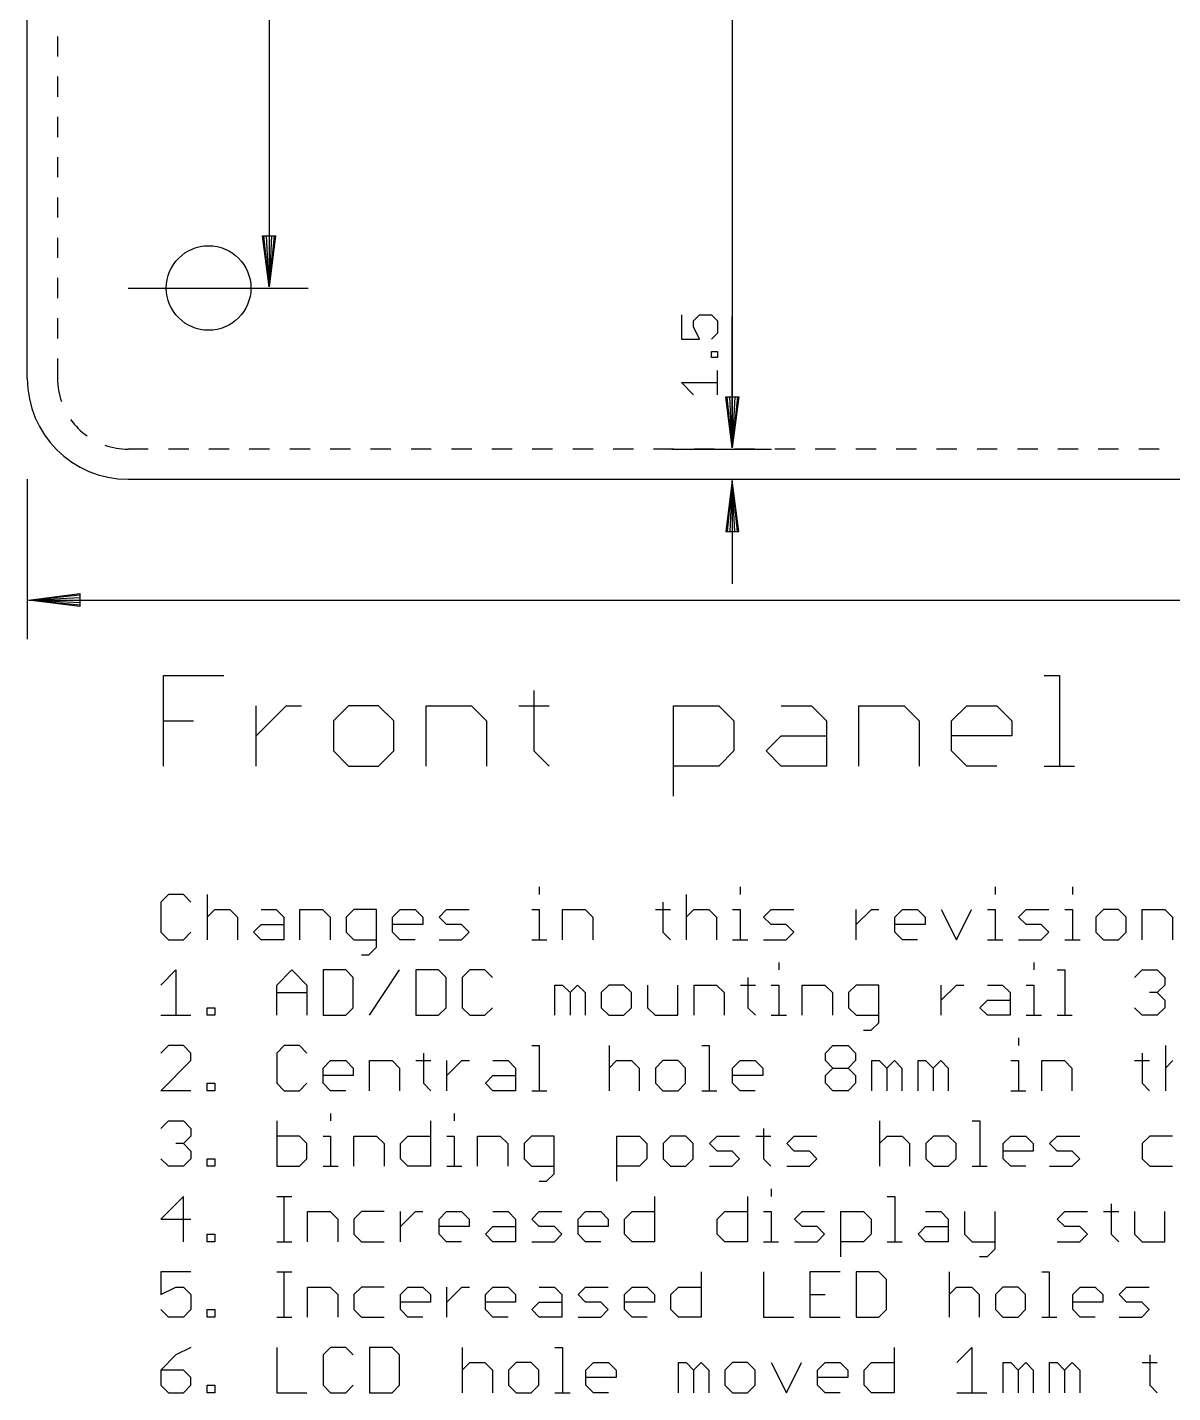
# Model space of a CAD drawing. Extents: x -7 to 590, y -48 to 445.
# Drawn here: x 0 to 56.9, y -46.9 to 20.9 of the extents above; entities that cross this region are included whole.
import ezdxf

# ---------------------------------------------------------------- set-up
doc = ezdxf.new("R2010")
doc.units = 0
doc.layers.add('20', color=7, linetype='CONTINUOUS')
doc.layers.add('47', color=2, linetype='CONTINUOUS')

msp = doc.modelspace()

# ---------------------------------------------------------------- linework, layer by layer
at = {"layer": '20'}
for p, q in [((0, 3.5), (0, 76.5)), ((1.5, 20.5), (1.5, 19.5)), ((1.5, 18.5), (1.5, 17.5)), ((1.5, 16.5), (1.5, 15.5)), ((1.5, 14.5), (1.5, 13.5)), ((1.5, 12.5), (1.5, 11.5)), ((1.5, 10.5), (1.5, 9.5)), ((1.5, 8.5), (1.5, 7.5)), ((1.5, 6.5), (1.5, 5.5)), ((1.5, 4.5), (1.5, 3.5)), ((6.0071, 0), (5, 0)), ((8.0143, 0), (7.0071, 0)), ((10.0214, 0), (9.0143, 0)), ((12.0286, 0), (11.0214, 0)), ((14.0357, 0), (13.0286, 0)), ((16.0429, 0), (15.0357, 0)), ((18.05, 0), (17.0429, 0)), ((20.0571, 0), (19.05, 0)), ((22.0643, 0), (21.0571, 0)), ((24.0714, 0), (23.0643, 0)), ((26.0786, 0), (25.0714, 0)), ((28.0857, 0), (27.0786, 0)), ((30.0929, 0), (29.0857, 0)), ((32.1, 0), (31.0929, 0)), ((34.1071, 0), (33.1, 0)), ((36.1143, 0), (35.1071, 0)), ((38.1214, 0), (37.1143, 0)), ((40.1286, 0), (39.1214, 0)), ((42.1357, 0), (41.1286, 0)), ((44.1429, 0), (43.1357, 0)), ((46.15, 0), (45.1429, 0)), ((48.1571, 0), (47.15, 0)), ((50.1643, 0), (49.1571, 0)), ((52.1714, 0), (51.1643, 0)), ((54.1786, 0), (53.1714, 0)), ((56.1857, 0), (55.1786, 0)), ((5, -1.5), (285, -1.5))]:
    msp.add_line(p, q, dxfattribs=at)
msp.add_circle((9, 8), 2.1, dxfattribs=at)
for radius, start, end in [(5, 180, 270), (3.5, 180, 199.0865), (3.5, 215.4567, 234.5433), (3.5, 250.9135, 270)]:
    msp.add_arc((5, 3.5), radius, start, end, dxfattribs=at)
at = {"layer": '47'}
for p, q in [((35, 79.935), (35, 0.065)), ((12, 71.935), (12, 8.065)), ((12, 8.065), (11.6808, 10.6)), ((11.6808, 10.6), (12.3192, 10.6)), ((12, 8.065), (11.74, 10.6)), ((12, 8.065), (11.87, 10.6)), ((12.3192, 10.6), (12, 8.065)), ((12.13, 10.6), (12, 8.065)), ((12.26, 10.6), (12, 8.065)), ((5, 8), (13.95, 8)), ((32.4701, 6.6628), (32.4701, 5.464)), ((33.0695, 6.3631), (33.3692, 6.6628)), ((33.0695, 6.0634), (33.0695, 6.3631)), ((33.3692, 6.6628), (33.9687, 6.6628)), ((33.9687, 6.6628), (34.2684, 6.3631)), ((34.2684, 6.3631), (34.2684, 5.7637)), ((35, 0.065), (35, 6.5809)), ((32.4701, 5.464), (33.3692, 5.464)), ((33.3692, 5.464), (33.0695, 6.0634)), ((34.2684, 5.7637), (33.9687, 5.464)), ((33.9687, 4.5432), (33.9687, 4.8429)), ((33.9687, 4.8429), (34.2684, 4.8429)), ((34.2684, 4.8429), (34.2684, 4.5432)), ((34.2684, 4.5432), (33.9687, 4.5432)), ((34.2684, 2.7016), (34.2684, 3.9005)), ((33.0695, 2.7016), (32.4701, 3.301)), ((32.4701, 3.301), (34.2684, 3.301)), ((35, 0.065), (34.6808, 2.6)), ((34.6808, 2.6), (35.3192, 2.6)), ((35, 0.065), (34.6808, 2.6)), ((34.6808, 2.6), (35.3192, 2.6)), ((35, 0.065), (34.74, 2.6)), ((35, 0.065), (34.74, 2.6)), ((35, 0.065), (34.87, 2.6)), ((35, 0.065), (34.87, 2.6)), ((35.3192, 2.6), (35, 0.065)), ((35.13, 2.6), (35, 0.065)), ((35.26, 2.6), (35, 0.065)), ((35.3192, 2.6), (35, 0.065)), ((35.13, 2.6), (35, 0.065)), ((35.26, 2.6), (35, 0.065)), ((32, 0), (36.95, 0)), ((35, 0), (35, 0)), ((0, -1.5), (0, -9.45)), ((34.5, -1.5), (36.95, -1.5)), ((35, -1.565), (34.6808, -4.1)), ((35, -1.565), (34.74, -4.1)), ((35, -1.565), (34.87, -4.1)), ((35, -1.565), (35, -6.7)), ((35.3192, -4.1), (35, -1.565)), ((35.13, -4.1), (35, -1.565)), ((35.26, -4.1), (35, -1.565)), ((34.6808, -4.1), (35.3192, -4.1)), ((0.065, -7.5), (2.6, -7.1808)), ((0.065, -7.5), (2.6, -7.24)), ((0.065, -7.5), (2.6, -7.37)), ((2.6, -7.1808), (2.6, -7.8192)), ((0.065, -7.5), (289.935, -7.5)), ((2.6, -7.8192), (0.065, -7.5)), ((2.6, -7.63), (0.065, -7.5)), ((2.6, -7.76), (0.065, -7.5)), ((6.754, -15.746), (6.754, -11.2502)), ((6.754, -11.2502), (9.7512, -11.2502)), ((50.4914, -11.2502), (51.2407, -11.2502)), ((51.2407, -11.2502), (51.2407, -15.746)), ((25.1517, -11.9995), (25.1517, -14.9967)), ((11.3579, -15.746), (11.3579, -12.7488)), ((11.3579, -14.2474), (12.8565, -12.7488)), ((12.8565, -12.7488), (13.6059, -12.7488)), ((15.9439, -12.7488), (15.1945, -13.4981)), ((17.4425, -12.7488), (15.9439, -12.7488)), ((18.1918, -13.4981), (17.4425, -12.7488)), ((19.7985, -15.746), (19.7985, -12.7488)), ((19.7985, -12.7488), (22.0464, -12.7488)), ((22.0464, -12.7488), (22.7957, -13.4981)), ((24.4024, -12.7488), (25.901, -12.7488)), ((32.0756, -17.2446), (32.0756, -12.7488)), ((32.0756, -12.7488), (34.3236, -12.7488)), ((34.3236, -12.7488), (35.0729, -13.4981)), ((37.4289, -12.7488), (38.9275, -12.7488)), ((38.9275, -12.7488), (39.6768, -13.4981)), ((41.2835, -15.746), (41.2835, -12.7488)), ((41.2835, -12.7488), (43.5314, -12.7488)), ((43.5314, -12.7488), (44.2807, -13.4981)), ((45.8874, -13.4981), (46.6367, -12.7488)), ((46.6367, -12.7488), (48.1354, -12.7488)), ((48.1354, -12.7488), (48.8847, -13.4981)), ((6.754, -13.4981), (8.2526, -13.4981)), ((15.1945, -13.4981), (15.1945, -14.9967)), ((18.1918, -14.9967), (18.1918, -13.4981)), ((22.7957, -13.4981), (22.7957, -15.746)), ((35.0729, -13.4981), (35.0729, -14.9967)), ((39.6768, -13.4981), (39.6768, -15.746)), ((44.2807, -13.4981), (44.2807, -15.746)), ((45.8874, -14.9967), (45.8874, -13.4981)), ((48.8847, -13.4981), (48.8847, -14.2474)), ((36.6796, -14.9967), (37.4289, -14.2474)), ((37.4289, -14.2474), (39.6768, -14.2474)), ((48.8847, -14.2474), (45.8874, -14.2474)), ((15.1945, -14.9967), (15.9439, -15.746)), ((17.4425, -15.746), (18.1918, -14.9967)), ((25.1517, -14.9967), (25.901, -15.746)), ((35.0729, -14.9967), (34.3236, -15.746)), ((37.4289, -15.746), (36.6796, -14.9967)), ((46.6367, -15.746), (45.8874, -14.9967)), ((15.9439, -15.746), (17.4425, -15.746)), ((34.3236, -15.746), (32.0756, -15.746)), ((39.6768, -15.746), (37.4289, -15.746)), ((48.1354, -15.746), (46.6367, -15.746)), ((50.4914, -15.746), (51.99, -15.746)), ((7.0017, -22.1251), (6.627, -22.4997)), ((7.751, -22.1251), (7.0017, -22.1251)), ((8.1256, -22.4997), (7.751, -22.1251)), ((8.929, -22.1251), (8.929, -24.373)), ((25.4174, -21.7504), (25.4174, -22.1251)), ((32.7159, -22.1251), (32.7159, -24.373)), ((35.3926, -21.7504), (35.3926, -22.1251)), ((48.0534, -21.7504), (48.0534, -22.1251)), ((51.89, -21.7504), (51.89, -22.1251)), ((6.627, -22.4997), (6.627, -23.9983)), ((8.929, -23.249), (9.3036, -22.8744)), ((9.3036, -22.8744), (10.0529, -22.8744)), ((10.0529, -22.8744), (10.4276, -23.249)), ((11.6056, -22.8744), (12.3549, -22.8744)), ((12.3549, -22.8744), (12.7295, -23.249)), ((13.5329, -24.373), (13.5329, -22.8744)), ((13.5329, -22.8744), (14.6569, -22.8744)), ((14.6569, -22.8744), (15.0315, -23.249)), ((16.2095, -22.8744), (15.8349, -23.249)), ((17.3335, -22.8744), (16.2095, -22.8744)), ((17.3335, -24.7477), (17.3335, -22.8744)), ((18.1368, -23.249), (18.5115, -22.8744)), ((18.5115, -22.8744), (19.2608, -22.8744)), ((19.2608, -22.8744), (19.6354, -23.249)), ((20.4388, -23.249), (20.8134, -22.8744)), ((20.8134, -22.8744), (21.9374, -22.8744)), ((25.0427, -22.8744), (25.4174, -22.8744)), ((25.4174, -22.8744), (25.4174, -24.373)), ((26.5774, -24.373), (26.5774, -22.8744)), ((26.5774, -22.8744), (27.7013, -22.8744)), ((27.7013, -22.8744), (28.076, -23.249)), ((31.1813, -22.8744), (31.9306, -22.8744)), ((31.556, -22.4997), (31.556, -23.9983)), ((32.7159, -23.249), (33.0906, -22.8744)), ((33.0906, -22.8744), (33.8399, -22.8744)), ((33.8399, -22.8744), (34.2146, -23.249)), ((35.0179, -22.8744), (35.3926, -22.8744)), ((35.3926, -22.8744), (35.3926, -24.373)), ((36.5526, -23.249), (36.9272, -22.8744)), ((36.9272, -22.8744), (38.0512, -22.8744)), ((41.1565, -24.373), (41.1565, -22.8744)), ((41.1565, -23.6237), (41.9058, -22.8744)), ((41.9058, -22.8744), (42.2804, -22.8744)), ((43.0748, -23.249), (43.4494, -22.8744)), ((43.4494, -22.8744), (44.1987, -22.8744)), ((44.1987, -22.8744), (44.5734, -23.249)), ((45.3768, -22.8744), (46.1261, -24.373)), ((46.1261, -24.373), (46.8754, -22.8744)), ((47.6787, -22.8744), (48.0534, -22.8744)), ((48.0534, -22.8744), (48.0534, -24.373)), ((49.2134, -23.249), (49.588, -22.8744)), ((49.588, -22.8744), (50.712, -22.8744)), ((51.5153, -22.8744), (51.89, -22.8744)), ((51.89, -22.8744), (51.89, -24.373)), ((53.4246, -22.8744), (53.05, -23.249)), ((54.1739, -22.8744), (53.4246, -22.8744)), ((54.5486, -23.249), (54.1739, -22.8744)), ((55.3519, -24.373), (55.3519, -22.8744)), ((55.3519, -22.8744), (56.4759, -22.8744)), ((56.4759, -22.8744), (56.8506, -23.249)), ((10.4276, -23.249), (10.4276, -24.373)), ((11.2309, -23.9983), (11.6056, -23.6237)), ((11.6056, -23.6237), (12.7295, -23.6237)), ((12.7295, -23.249), (12.7295, -24.373)), ((15.0315, -23.249), (15.0315, -24.373)), ((15.8349, -23.249), (15.8349, -23.9983)), ((18.1368, -23.9983), (18.1368, -23.249)), ((19.6354, -23.6237), (18.1368, -23.6237)), ((19.6354, -23.249), (19.6354, -23.6237)), ((20.8134, -23.6237), (20.4388, -23.249)), ((21.5628, -23.6237), (20.8134, -23.6237)), ((21.9374, -23.9983), (21.5628, -23.6237)), ((28.076, -23.249), (28.076, -24.373)), ((34.2146, -23.249), (34.2146, -24.373)), ((36.9272, -23.6237), (36.5526, -23.249)), ((37.6765, -23.6237), (36.9272, -23.6237)), ((38.0512, -23.9983), (37.6765, -23.6237)), ((43.0748, -23.9983), (43.0748, -23.249)), ((44.5734, -23.6237), (43.0748, -23.6237)), ((44.5734, -23.249), (44.5734, -23.6237)), ((49.588, -23.6237), (49.2134, -23.249)), ((50.3373, -23.6237), (49.588, -23.6237)), ((50.712, -23.9983), (50.3373, -23.6237)), ((53.05, -23.249), (53.05, -23.9983)), ((54.5486, -23.9983), (54.5486, -23.249)), ((56.8506, -23.249), (56.8506, -24.373)), ((6.627, -23.9983), (7.0017, -24.373)), ((7.0017, -24.373), (7.751, -24.373)), ((7.751, -24.373), (8.1256, -23.9983)), ((11.6056, -24.373), (11.2309, -23.9983)), ((12.7295, -24.373), (11.6056, -24.373)), ((15.8349, -23.9983), (16.2095, -24.373)), ((16.2095, -24.373), (17.3335, -24.373)), ((18.5115, -24.373), (18.1368, -23.9983)), ((19.2608, -24.373), (18.5115, -24.373)), ((20.4388, -24.373), (21.5628, -24.373)), ((21.5628, -24.373), (21.9374, -23.9983)), ((25.0427, -24.373), (25.792, -24.373)), ((31.556, -23.9983), (31.9306, -24.373)), ((35.0179, -24.373), (35.7672, -24.373)), ((36.5526, -24.373), (37.6765, -24.373)), ((37.6765, -24.373), (38.0512, -23.9983)), ((43.4494, -24.373), (43.0748, -23.9983)), ((44.1987, -24.373), (43.4494, -24.373)), ((47.6787, -24.373), (48.428, -24.373)), ((49.2134, -24.373), (50.3373, -24.373)), ((50.3373, -24.373), (50.712, -23.9983)), ((51.5153, -24.373), (52.2646, -24.373)), ((53.05, -23.9983), (53.4246, -24.373)), ((53.4246, -24.373), (54.1739, -24.373)), ((54.1739, -24.373), (54.5486, -23.9983)), ((16.9588, -25.1223), (17.3335, -24.7477)), ((16.5842, -25.1223), (16.9588, -25.1223)), ((37.3109, -25.5004), (37.3109, -25.8751)), ((49.9717, -25.5004), (49.9717, -25.8751)), ((6.627, -26.6244), (7.3763, -25.8751)), ((7.3763, -25.8751), (7.3763, -28.123)), ((12.3819, -26.6244), (13.1312, -25.8751)), ((13.1312, -25.8751), (13.8805, -26.6244)), ((14.6839, -25.8751), (14.6839, -28.123)), ((15.8078, -25.8751), (14.6839, -25.8751)), ((16.1825, -26.2497), (15.8078, -25.8751)), ((16.1825, -27.7483), (16.1825, -26.2497)), ((16.9858, -28.123), (18.4845, -25.8751)), ((19.2878, -25.8751), (19.2878, -28.123)), ((20.4118, -25.8751), (19.2878, -25.8751)), ((20.7864, -26.2497), (20.4118, -25.8751)), ((20.7864, -27.7483), (20.7864, -26.2497)), ((21.9644, -25.8751), (21.5898, -26.2497)), ((21.5898, -26.2497), (21.5898, -27.7483)), ((22.7137, -25.8751), (21.9644, -25.8751)), ((23.0884, -26.2497), (22.7137, -25.8751)), ((35.7762, -26.2497), (35.7762, -27.7483)), ((51.1317, -25.8751), (51.5063, -25.8751)), ((51.5063, -25.8751), (51.5063, -28.123)), ((54.9683, -26.2497), (55.3429, -25.8751)), ((55.3429, -25.8751), (56.0922, -25.8751)), ((56.0922, -25.8751), (56.4669, -26.2497)), ((56.4669, -26.2497), (56.4669, -26.6244)), ((12.3819, -28.123), (12.3819, -26.6244)), ((12.3819, -26.999), (13.8805, -26.999)), ((13.8805, -26.6244), (13.8805, -28.123)), ((26.1937, -28.123), (26.1937, -26.6244)), ((26.1937, -26.6244), (26.5684, -26.6244)), ((26.5684, -26.6244), (26.943, -26.999)), ((26.943, -26.999), (27.3177, -26.6244)), ((26.943, -26.999), (26.943, -28.123)), ((27.3177, -26.6244), (27.6923, -26.999)), ((27.6923, -26.999), (27.6923, -28.123)), ((28.8703, -26.6244), (28.4957, -26.999)), ((28.4957, -26.999), (28.4957, -27.7483)), ((29.6196, -26.6244), (28.8703, -26.6244)), ((29.9943, -26.999), (29.6196, -26.6244)), ((29.9943, -27.7483), (29.9943, -26.999)), ((30.7976, -26.6244), (30.7976, -27.7483)), ((32.2963, -28.123), (32.2963, -26.6244)), ((33.0996, -28.123), (33.0996, -26.6244)), ((33.0996, -26.6244), (34.2236, -26.6244)), ((34.2236, -26.6244), (34.5982, -26.999)), ((34.5982, -26.999), (34.5982, -28.123)), ((35.4016, -26.6244), (36.1509, -26.6244)), ((36.9362, -26.6244), (37.3109, -26.6244)), ((37.3109, -26.6244), (37.3109, -28.123)), ((38.4709, -28.123), (38.4709, -26.6244)), ((38.4709, -26.6244), (39.5948, -26.6244)), ((39.5948, -26.6244), (39.9695, -26.999)), ((39.9695, -26.999), (39.9695, -28.123)), ((41.1475, -26.6244), (40.7728, -26.999)), ((40.7728, -26.999), (40.7728, -27.7483)), ((42.2714, -26.6244), (41.1475, -26.6244)), ((42.2714, -28.4977), (42.2714, -26.6244)), ((45.3768, -28.123), (45.3768, -26.6244)), ((45.3768, -27.3737), (46.1261, -26.6244)), ((46.1261, -26.6244), (46.5007, -26.6244)), ((47.6697, -26.6244), (48.419, -26.6244)), ((48.419, -26.6244), (48.7937, -26.999)), ((48.7937, -26.999), (48.7937, -28.123)), ((49.597, -26.6244), (49.9717, -26.6244)), ((49.9717, -26.6244), (49.9717, -28.123)), ((56.0922, -26.999), (55.7176, -26.999)), ((56.4669, -26.6244), (56.0922, -26.999)), ((56.0922, -26.999), (56.4669, -27.3737)), ((8.929, -28.123), (8.929, -27.7483)), ((8.929, -27.7483), (9.3036, -27.7483)), ((9.3036, -27.7483), (9.3036, -28.123)), ((15.8078, -28.123), (16.1825, -27.7483)), ((20.4118, -28.123), (20.7864, -27.7483)), ((21.5898, -27.7483), (21.9644, -28.123)), ((22.7137, -28.123), (23.0884, -27.7483)), ((28.4957, -27.7483), (28.8703, -28.123)), ((29.6196, -28.123), (29.9943, -27.7483)), ((30.7976, -27.7483), (31.1723, -28.123)), ((35.7762, -27.7483), (36.1509, -28.123)), ((40.7728, -27.7483), (41.1475, -28.123)), ((47.2951, -27.7483), (47.6697, -27.3737)), ((47.6697, -28.123), (47.2951, -27.7483)), ((47.6697, -27.3737), (48.7937, -27.3737)), ((55.3429, -28.123), (54.9683, -27.7483)), ((56.4669, -27.7483), (56.0922, -28.123)), ((56.4669, -27.3737), (56.4669, -27.7483)), ((6.627, -28.123), (8.1256, -28.123)), ((9.3036, -28.123), (8.929, -28.123)), ((14.6839, -28.123), (15.8078, -28.123)), ((19.2878, -28.123), (20.4118, -28.123)), ((21.9644, -28.123), (22.7137, -28.123)), ((28.8703, -28.123), (29.6196, -28.123)), ((31.1723, -28.123), (32.2963, -28.123)), ((36.9362, -28.123), (37.6855, -28.123)), ((41.1475, -28.123), (42.2714, -28.123)), ((48.7937, -28.123), (47.6697, -28.123)), ((49.597, -28.123), (50.3463, -28.123)), ((51.1317, -28.123), (51.881, -28.123)), ((56.0922, -28.123), (55.3429, -28.123)), ((41.5221, -28.8723), (41.8968, -28.8723)), ((41.8968, -28.8723), (42.2714, -28.4977)), ((7.0017, -29.6251), (6.627, -29.9997)), ((7.751, -29.6251), (7.0017, -29.6251)), ((8.1256, -29.9997), (7.751, -29.6251)), ((12.7566, -29.6251), (12.3819, -29.9997)), ((13.5059, -29.6251), (12.7566, -29.6251)), ((13.8805, -29.9997), (13.5059, -29.6251)), ((25.0427, -29.6251), (25.4174, -29.6251)), ((25.4174, -29.6251), (25.4174, -31.873)), ((28.8793, -29.6251), (28.8793, -31.873)), ((33.4833, -29.6251), (33.8579, -29.6251)), ((33.8579, -29.6251), (33.8579, -31.873)), ((39.6218, -29.9997), (39.9965, -29.6251)), ((39.9965, -29.6251), (40.7458, -29.6251)), ((40.7458, -29.6251), (41.1205, -29.9997)), ((49.2044, -29.2504), (49.2044, -29.6251)), ((56.5029, -29.6251), (56.5029, -31.873)), ((6.627, -31.873), (8.1256, -30.3744)), ((8.1256, -30.3744), (8.1256, -29.9997)), ((12.3819, -29.9997), (12.3819, -31.4983)), ((14.6839, -30.749), (15.0585, -30.3744)), ((15.0585, -30.3744), (15.8078, -30.3744)), ((15.8078, -30.3744), (16.1825, -30.749)), ((16.9858, -31.873), (16.9858, -30.3744)), ((16.9858, -30.3744), (18.1098, -30.3744)), ((18.1098, -30.3744), (18.4845, -30.749)), ((19.2878, -30.3744), (20.0371, -30.3744)), ((19.6625, -29.9997), (19.6625, -31.4983)), ((20.8225, -31.873), (20.8225, -30.3744)), ((20.8225, -31.1237), (21.5718, -30.3744)), ((21.5718, -30.3744), (21.9464, -30.3744)), ((23.1154, -30.3744), (23.8647, -30.3744)), ((23.8647, -30.3744), (24.2394, -30.749)), ((28.8793, -30.749), (29.254, -30.3744)), ((29.254, -30.3744), (30.0033, -30.3744)), ((30.0033, -30.3744), (30.3779, -30.749)), ((31.556, -30.3744), (31.1813, -30.749)), ((32.3053, -30.3744), (31.556, -30.3744)), ((32.6799, -30.749), (32.3053, -30.3744)), ((35.0179, -30.749), (35.3926, -30.3744)), ((35.3926, -30.3744), (36.1419, -30.3744)), ((36.1419, -30.3744), (36.5165, -30.749)), ((39.6218, -30.3744), (39.6218, -29.9997)), ((39.9965, -30.749), (39.6218, -30.3744)), ((41.1205, -30.3744), (40.7458, -30.749)), ((41.1205, -29.9997), (41.1205, -30.3744)), ((41.9238, -31.873), (41.9238, -30.3744)), ((41.9238, -30.3744), (42.2985, -30.3744)), ((42.2985, -30.3744), (42.6731, -30.749)), ((42.6731, -30.749), (43.0478, -30.3744)), ((43.0478, -30.3744), (43.4224, -30.749)), ((44.2258, -31.873), (44.2258, -30.3744)), ((44.2258, -30.3744), (44.6004, -30.3744)), ((44.6004, -30.3744), (44.9751, -30.749)), ((44.9751, -30.749), (45.3497, -30.3744)), ((45.3497, -30.3744), (45.7244, -30.749)), ((48.8297, -30.3744), (49.2044, -30.3744)), ((49.2044, -30.3744), (49.2044, -31.873)), ((50.3643, -31.873), (50.3643, -30.3744)), ((50.3643, -30.3744), (51.4883, -30.3744)), ((51.4883, -30.3744), (51.863, -30.749)), ((54.9683, -30.3744), (55.7176, -30.3744)), ((55.3429, -29.9997), (55.3429, -31.4983)), ((56.5029, -30.749), (56.8776, -30.3744)), ((14.6839, -31.4983), (14.6839, -30.749)), ((16.1825, -31.1237), (14.6839, -31.1237)), ((16.1825, -30.749), (16.1825, -31.1237)), ((18.4845, -30.749), (18.4845, -31.873)), ((22.7408, -31.4983), (23.1154, -31.1237)), ((23.1154, -31.1237), (24.2394, -31.1237)), ((24.2394, -30.749), (24.2394, -31.873)), ((30.3779, -30.749), (30.3779, -31.873)), ((31.1813, -30.749), (31.1813, -31.4983)), ((32.6799, -31.4983), (32.6799, -30.749)), ((35.0179, -31.4983), (35.0179, -30.749)), ((36.5165, -31.1237), (35.0179, -31.1237)), ((36.5165, -30.749), (36.5165, -31.1237)), ((39.6218, -31.1237), (39.9965, -30.749)), ((39.6218, -31.4983), (39.6218, -31.1237)), ((39.9965, -30.749), (40.7458, -30.749)), ((40.7458, -30.749), (41.1205, -31.1237)), ((41.1205, -31.1237), (41.1205, -31.4983)), ((42.6731, -30.749), (42.6731, -31.873)), ((43.4224, -30.749), (43.4224, -31.873)), ((44.9751, -30.749), (44.9751, -31.873)), ((45.7244, -30.749), (45.7244, -31.873)), ((51.863, -30.749), (51.863, -31.873)), ((8.1256, -31.873), (6.627, -31.873)), ((8.929, -31.873), (8.929, -31.4983)), ((8.929, -31.4983), (9.3036, -31.4983)), ((9.3036, -31.873), (8.929, -31.873)), ((9.3036, -31.4983), (9.3036, -31.873)), ((12.3819, -31.4983), (12.7566, -31.873)), ((12.7566, -31.873), (13.5059, -31.873)), ((13.5059, -31.873), (13.8805, -31.4983)), ((15.0585, -31.873), (14.6839, -31.4983)), ((15.8078, -31.873), (15.0585, -31.873)), ((19.6625, -31.4983), (20.0371, -31.873)), ((23.1154, -31.873), (22.7408, -31.4983)), ((24.2394, -31.873), (23.1154, -31.873)), ((25.0427, -31.873), (25.792, -31.873)), ((31.1813, -31.4983), (31.556, -31.873)), ((31.556, -31.873), (32.3053, -31.873)), ((32.3053, -31.873), (32.6799, -31.4983)), ((33.4833, -31.873), (34.2326, -31.873)), ((35.3926, -31.873), (35.0179, -31.4983)), ((36.1419, -31.873), (35.3926, -31.873)), ((39.9965, -31.873), (39.6218, -31.4983)), ((40.7458, -31.873), (39.9965, -31.873)), ((41.1205, -31.4983), (40.7458, -31.873)), ((48.8297, -31.873), (49.579, -31.873)), ((55.3429, -31.4983), (55.7176, -31.873)), ((15.0585, -33.0004), (15.0585, -33.3751)), ((21.1971, -33.0004), (21.1971, -33.3751)), ((6.627, -33.7497), (7.0017, -33.3751)), ((7.0017, -33.3751), (7.751, -33.3751)), ((7.751, -33.3751), (8.1256, -33.7497)), ((8.1256, -33.7497), (8.1256, -34.1244)), ((12.3819, -33.3751), (12.3819, -35.623)), ((20.0191, -33.3751), (20.0191, -35.623)), ((36.5435, -33.7497), (36.5435, -35.2483)), ((42.3075, -33.3751), (42.3075, -35.623)), ((46.9114, -33.3751), (47.2861, -33.3751)), ((47.2861, -33.3751), (47.2861, -35.623)), ((7.751, -34.499), (7.3763, -34.499)), ((8.1256, -34.1244), (7.751, -34.499)), ((7.751, -34.499), (8.1256, -34.8737)), ((13.5059, -34.1244), (12.3819, -34.1244)), ((13.8805, -34.499), (13.5059, -34.1244)), ((13.8805, -35.2483), (13.8805, -34.499)), ((14.6839, -34.1244), (15.0585, -34.1244)), ((15.0585, -34.1244), (15.0585, -35.623)), ((16.2185, -35.623), (16.2185, -34.1244)), ((16.2185, -34.1244), (17.3425, -34.1244)), ((17.3425, -34.1244), (17.7171, -34.499)), ((17.7171, -34.499), (17.7171, -35.623)), ((18.5205, -34.499), (18.8951, -34.1244)), ((18.5205, -35.2483), (18.5205, -34.499)), ((18.8951, -34.1244), (20.0191, -34.1244)), ((20.8225, -34.1244), (21.1971, -34.1244)), ((21.1971, -34.1244), (21.1971, -35.623)), ((22.3571, -35.623), (22.3571, -34.1244)), ((22.3571, -34.1244), (23.4811, -34.1244)), ((23.4811, -34.1244), (23.8557, -34.499)), ((23.8557, -34.499), (23.8557, -35.623)), ((25.0337, -34.1244), (24.6591, -34.499)), ((24.6591, -34.499), (24.6591, -35.2483)), ((26.1577, -34.1244), (25.0337, -34.1244)), ((26.1577, -35.9977), (26.1577, -34.1244)), ((29.263, -36.3723), (29.263, -34.1244)), ((29.263, -34.1244), (30.387, -34.1244)), ((30.387, -34.1244), (30.7616, -34.499)), ((30.7616, -34.499), (30.7616, -35.2483)), ((31.9396, -34.1244), (31.565, -34.499)), ((31.565, -34.499), (31.565, -35.2483)), ((32.6889, -34.1244), (31.9396, -34.1244)), ((33.0636, -34.499), (32.6889, -34.1244)), ((33.0636, -35.2483), (33.0636, -34.499)), ((33.8669, -34.499), (34.2416, -34.1244)), ((34.2416, -34.8737), (33.8669, -34.499)), ((34.2416, -34.1244), (35.3655, -34.1244)), ((36.1689, -34.1244), (36.9182, -34.1244)), ((37.7035, -34.499), (38.0782, -34.1244)), ((38.0782, -34.8737), (37.7035, -34.499)), ((38.0782, -34.1244), (39.2021, -34.1244)), ((42.3075, -34.499), (42.6821, -34.1244)), ((42.6821, -34.1244), (43.4314, -34.1244)), ((43.4314, -34.1244), (43.8061, -34.499)), ((43.8061, -34.499), (43.8061, -35.623)), ((44.9841, -34.1244), (44.6094, -34.499)), ((44.6094, -34.499), (44.6094, -35.2483)), ((45.7334, -34.1244), (44.9841, -34.1244)), ((46.108, -34.499), (45.7334, -34.1244)), ((46.108, -35.2483), (46.108, -34.499)), ((48.446, -34.499), (48.8207, -34.1244)), ((48.446, -35.2483), (48.446, -34.499)), ((48.8207, -34.1244), (49.57, -34.1244)), ((49.57, -34.1244), (49.9447, -34.499)), ((49.9447, -34.499), (49.9447, -34.8737)), ((50.748, -34.499), (51.1227, -34.1244)), ((51.1227, -34.8737), (50.748, -34.499)), ((51.1227, -34.1244), (52.2466, -34.1244)), ((55.7266, -34.1244), (55.3519, -34.499)), ((55.3519, -34.499), (55.3519, -35.2483)), ((56.8506, -34.1244), (55.7266, -34.1244)), ((7.0017, -35.623), (6.627, -35.2483)), ((8.1256, -35.2483), (7.751, -35.623)), ((8.1256, -34.8737), (8.1256, -35.2483)), ((8.929, -35.623), (8.929, -35.2483)), ((8.929, -35.2483), (9.3036, -35.2483)), ((9.3036, -35.2483), (9.3036, -35.623)), ((13.5059, -35.623), (13.8805, -35.2483)), ((18.8951, -35.623), (18.5205, -35.2483)), ((24.6591, -35.2483), (25.0337, -35.623)), ((30.7616, -35.2483), (30.387, -35.623)), ((31.565, -35.2483), (31.9396, -35.623)), ((32.6889, -35.623), (33.0636, -35.2483)), ((34.9909, -34.8737), (34.2416, -34.8737)), ((35.3655, -35.2483), (34.9909, -34.8737)), ((34.9909, -35.623), (35.3655, -35.2483)), ((36.5435, -35.2483), (36.9182, -35.623)), ((38.8275, -34.8737), (38.0782, -34.8737)), ((39.2021, -35.2483), (38.8275, -34.8737)), ((38.8275, -35.623), (39.2021, -35.2483)), ((44.6094, -35.2483), (44.9841, -35.623)), ((45.7334, -35.623), (46.108, -35.2483)), ((49.9447, -34.8737), (48.446, -34.8737)), ((48.8207, -35.623), (48.446, -35.2483)), ((51.872, -34.8737), (51.1227, -34.8737)), ((52.2466, -35.2483), (51.872, -34.8737)), ((51.872, -35.623), (52.2466, -35.2483)), ((55.3519, -35.2483), (55.7266, -35.623)), ((7.751, -35.623), (7.0017, -35.623)), ((9.3036, -35.623), (8.929, -35.623)), ((12.3819, -35.623), (13.5059, -35.623)), ((14.6839, -35.623), (15.4332, -35.623)), ((20.0191, -35.623), (18.8951, -35.623)), ((20.8225, -35.623), (21.5718, -35.623)), ((25.0337, -35.623), (26.1577, -35.623)), ((30.387, -35.623), (29.263, -35.623)), ((31.9396, -35.623), (32.6889, -35.623)), ((33.8669, -35.623), (34.9909, -35.623)), ((37.7035, -35.623), (38.8275, -35.623)), ((44.9841, -35.623), (45.7334, -35.623)), ((46.9114, -35.623), (47.6607, -35.623)), ((49.57, -35.623), (48.8207, -35.623)), ((50.748, -35.623), (51.872, -35.623)), ((55.7266, -35.623), (56.8506, -35.623)), ((25.4084, -36.3723), (25.783, -36.3723)), ((25.783, -36.3723), (26.1577, -35.9977)), ((7.751, -37.1251), (6.627, -38.249)), ((7.751, -39.373), (7.751, -37.1251)), ((12.3819, -37.1251), (13.1312, -37.1251)), ((12.7566, -39.373), (12.7566, -37.1251)), ((31.1453, -37.1251), (31.1453, -39.373)), ((35.7492, -37.1251), (35.7492, -39.373)), ((36.9272, -36.7504), (36.9272, -37.1251)), ((42.6911, -37.1251), (43.0658, -37.1251)), ((43.0658, -37.1251), (43.0658, -39.373)), ((13.9166, -39.373), (13.9166, -37.8744)), ((13.9166, -37.8744), (15.0405, -37.8744)), ((15.0405, -37.8744), (15.4152, -38.249)), ((16.5932, -37.8744), (16.2185, -38.249)), ((17.7171, -37.8744), (16.5932, -37.8744)), ((18.5205, -39.373), (18.5205, -37.8744)), ((18.5205, -38.6237), (19.2698, -37.8744)), ((19.2698, -37.8744), (19.6444, -37.8744)), ((20.4388, -38.249), (20.8134, -37.8744)), ((20.8134, -37.8744), (21.5628, -37.8744)), ((21.5628, -37.8744), (21.9374, -38.249)), ((23.1154, -37.8744), (23.8647, -37.8744)), ((23.8647, -37.8744), (24.2394, -38.249)), ((25.0427, -38.249), (25.4174, -37.8744)), ((25.4174, -37.8744), (26.5413, -37.8744)), ((27.3447, -38.249), (27.7193, -37.8744)), ((27.7193, -37.8744), (28.4686, -37.8744)), ((28.4686, -37.8744), (28.8433, -38.249)), ((29.6467, -38.249), (30.0213, -37.8744)), ((30.0213, -37.8744), (31.1453, -37.8744)), ((34.2506, -38.249), (34.6252, -37.8744)), ((34.6252, -37.8744), (35.7492, -37.8744)), ((36.5526, -37.8744), (36.9272, -37.8744)), ((36.9272, -37.8744), (36.9272, -39.373)), ((38.0872, -38.249), (38.4618, -37.8744)), ((38.4618, -37.8744), (39.5858, -37.8744)), ((40.3892, -40.1223), (40.3892, -37.8744)), ((40.3892, -37.8744), (41.5131, -37.8744)), ((41.5131, -37.8744), (41.8878, -38.249)), ((44.6004, -37.8744), (45.3497, -37.8744)), ((45.3497, -37.8744), (45.7244, -38.249)), ((46.5277, -37.8744), (46.5277, -38.9983)), ((48.0263, -37.8744), (48.0263, -39.7477)), ((51.1317, -38.249), (51.5063, -37.8744)), ((51.5063, -37.8744), (52.6303, -37.8744)), ((53.4336, -37.8744), (54.1829, -37.8744)), ((53.8083, -37.4997), (53.8083, -38.9983)), ((54.9683, -37.8744), (54.9683, -38.9983)), ((56.4669, -39.373), (56.4669, -37.8744)), ((6.627, -38.249), (8.1256, -38.249)), ((15.4152, -38.249), (15.4152, -39.373)), ((16.2185, -38.249), (16.2185, -38.9983)), ((20.4388, -38.9983), (20.4388, -38.249)), ((21.9374, -38.6237), (20.4388, -38.6237)), ((21.9374, -38.249), (21.9374, -38.6237)), ((22.7408, -38.9983), (23.1154, -38.6237)), ((23.1154, -38.6237), (24.2394, -38.6237)), ((24.2394, -38.249), (24.2394, -39.373)), ((25.4174, -38.6237), (25.0427, -38.249)), ((26.1667, -38.6237), (25.4174, -38.6237)), ((26.5413, -38.9983), (26.1667, -38.6237)), ((27.3447, -38.9983), (27.3447, -38.249)), ((28.8433, -38.6237), (27.3447, -38.6237)), ((28.8433, -38.249), (28.8433, -38.6237)), ((29.6467, -38.9983), (29.6467, -38.249)), ((34.2506, -38.9983), (34.2506, -38.249)), ((38.4618, -38.6237), (38.0872, -38.249)), ((39.2112, -38.6237), (38.4618, -38.6237)), ((39.5858, -38.9983), (39.2112, -38.6237)), ((41.8878, -38.249), (41.8878, -38.9983)), ((44.2258, -38.9983), (44.6004, -38.6237)), ((44.6004, -38.6237), (45.7244, -38.6237)), ((45.7244, -38.249), (45.7244, -39.373)), ((51.5063, -38.6237), (51.1317, -38.249)), ((52.2556, -38.6237), (51.5063, -38.6237)), ((52.6303, -38.9983), (52.2556, -38.6237)), ((8.929, -39.373), (8.929, -38.9983)), ((8.929, -38.9983), (9.3036, -38.9983)), ((9.3036, -38.9983), (9.3036, -39.373)), ((16.2185, -38.9983), (16.5932, -39.373)), ((20.8134, -39.373), (20.4388, -38.9983)), ((23.1154, -39.373), (22.7408, -38.9983)), ((26.1667, -39.373), (26.5413, -38.9983)), ((27.7193, -39.373), (27.3447, -38.9983)), ((30.0213, -39.373), (29.6467, -38.9983)), ((34.6252, -39.373), (34.2506, -38.9983)), ((39.2112, -39.373), (39.5858, -38.9983)), ((41.8878, -38.9983), (41.5131, -39.373)), ((44.6004, -39.373), (44.2258, -38.9983)), ((46.5277, -38.9983), (46.9024, -39.373)), ((52.2556, -39.373), (52.6303, -38.9983)), ((53.8083, -38.9983), (54.1829, -39.373)), ((54.9683, -38.9983), (55.3429, -39.373)), ((9.3036, -39.373), (8.929, -39.373)), ((12.3819, -39.373), (13.1312, -39.373)), ((16.5932, -39.373), (17.7171, -39.373)), ((21.5628, -39.373), (20.8134, -39.373)), ((24.2394, -39.373), (23.1154, -39.373)), ((25.0427, -39.373), (26.1667, -39.373)), ((28.4686, -39.373), (27.7193, -39.373)), ((31.1453, -39.373), (30.0213, -39.373)), ((35.7492, -39.373), (34.6252, -39.373)), ((36.5526, -39.373), (37.3019, -39.373)), ((38.0872, -39.373), (39.2112, -39.373)), ((41.5131, -39.373), (40.3892, -39.373)), ((42.6911, -39.373), (43.4404, -39.373)), ((45.7244, -39.373), (44.6004, -39.373)), ((46.9024, -39.373), (48.0263, -39.373)), ((48.0263, -39.7477), (47.6517, -40.1223)), ((51.1317, -39.373), (52.2556, -39.373)), ((55.3429, -39.373), (56.4669, -39.373)), ((47.6517, -40.1223), (47.277, -40.1223)), ((8.1256, -40.8751), (6.627, -40.8751)), ((6.627, -40.8751), (6.627, -41.999)), ((12.3819, -40.8751), (13.1312, -40.8751)), ((12.7566, -43.123), (12.7566, -40.8751)), ((33.4472, -40.8751), (33.4472, -43.123)), ((36.5526, -40.8751), (36.5526, -43.123)), ((40.3531, -40.8751), (38.8545, -40.8751)), ((38.8545, -40.8751), (38.8545, -43.123)), ((41.1565, -40.8751), (41.1565, -43.123)), ((42.2804, -40.8751), (41.1565, -40.8751)), ((42.6551, -41.2497), (42.2804, -40.8751)), ((42.6551, -42.7483), (42.6551, -41.2497)), ((45.7604, -40.8751), (45.7604, -43.123)), ((50.3643, -40.8751), (50.739, -40.8751)), ((50.739, -40.8751), (50.739, -43.123)), ((6.627, -41.999), (7.3763, -41.6244)), ((7.3763, -41.6244), (7.751, -41.6244)), ((7.751, -41.6244), (8.1256, -41.999)), ((8.1256, -41.999), (8.1256, -42.7483)), ((13.9166, -43.123), (13.9166, -41.6244)), ((13.9166, -41.6244), (15.0405, -41.6244)), ((15.0405, -41.6244), (15.4152, -41.999)), ((15.4152, -41.999), (15.4152, -43.123)), ((16.5932, -41.6244), (16.2185, -41.999)), ((16.2185, -41.999), (16.2185, -42.7483)), ((17.7171, -41.6244), (16.5932, -41.6244)), ((18.5205, -41.999), (18.8951, -41.6244)), ((18.5205, -42.7483), (18.5205, -41.999)), ((18.8951, -41.6244), (19.6444, -41.6244)), ((19.6444, -41.6244), (20.0191, -41.999)), ((20.0191, -41.999), (20.0191, -42.3737)), ((20.8225, -43.123), (20.8225, -41.6244)), ((20.8225, -42.3737), (21.5718, -41.6244)), ((21.5718, -41.6244), (21.9464, -41.6244)), ((22.7408, -41.999), (23.1154, -41.6244)), ((22.7408, -42.7483), (22.7408, -41.999)), ((23.1154, -41.6244), (23.8647, -41.6244)), ((23.8647, -41.6244), (24.2394, -41.999)), ((24.2394, -41.999), (24.2394, -42.3737)), ((25.4174, -41.6244), (26.1667, -41.6244)), ((26.1667, -41.6244), (26.5413, -41.999)), ((26.5413, -41.999), (26.5413, -43.123)), ((27.3447, -41.999), (27.7193, -41.6244)), ((27.7193, -42.3737), (27.3447, -41.999)), ((27.7193, -41.6244), (28.8433, -41.6244)), ((29.6467, -41.999), (30.0213, -41.6244)), ((29.6467, -42.7483), (29.6467, -41.999)), ((30.0213, -41.6244), (30.7706, -41.6244)), ((30.7706, -41.6244), (31.1453, -41.999)), ((31.1453, -41.999), (31.1453, -42.3737)), ((31.9486, -41.999), (32.3233, -41.6244)), ((31.9486, -42.7483), (31.9486, -41.999)), ((32.3233, -41.6244), (33.4472, -41.6244)), ((38.8545, -41.999), (39.6038, -41.999)), ((45.7604, -41.999), (46.1351, -41.6244)), ((46.1351, -41.6244), (46.8844, -41.6244)), ((46.8844, -41.6244), (47.259, -41.999)), ((47.259, -41.999), (47.259, -43.123)), ((48.437, -41.6244), (48.0624, -41.999)), ((48.0624, -41.999), (48.0624, -42.7483)), ((49.1863, -41.6244), (48.437, -41.6244)), ((49.561, -41.999), (49.1863, -41.6244)), ((49.561, -42.7483), (49.561, -41.999)), ((51.899, -41.999), (52.2736, -41.6244)), ((51.899, -42.7483), (51.899, -41.999)), ((52.2736, -41.6244), (53.0229, -41.6244)), ((53.0229, -41.6244), (53.3976, -41.999)), ((53.3976, -41.999), (53.3976, -42.3737)), ((54.201, -41.999), (54.5756, -41.6244)), ((54.5756, -42.3737), (54.201, -41.999)), ((54.5756, -41.6244), (55.6996, -41.6244)), ((20.0191, -42.3737), (18.5205, -42.3737)), ((24.2394, -42.3737), (22.7408, -42.3737)), ((25.0427, -42.7483), (25.4174, -42.3737)), ((25.4174, -42.3737), (26.5413, -42.3737)), ((28.4686, -42.3737), (27.7193, -42.3737)), ((28.8433, -42.7483), (28.4686, -42.3737)), ((31.1453, -42.3737), (29.6467, -42.3737)), ((53.3976, -42.3737), (51.899, -42.3737)), ((55.3249, -42.3737), (54.5756, -42.3737)), ((55.6996, -42.7483), (55.3249, -42.3737)), ((7.0017, -43.123), (6.627, -42.7483)), ((7.751, -43.123), (7.0017, -43.123)), ((8.1256, -42.7483), (7.751, -43.123)), ((8.929, -43.123), (8.929, -42.7483)), ((8.929, -42.7483), (9.3036, -42.7483)), ((9.3036, -43.123), (8.929, -43.123)), ((9.3036, -42.7483), (9.3036, -43.123)), ((12.3819, -43.123), (13.1312, -43.123)), ((16.2185, -42.7483), (16.5932, -43.123)), ((16.5932, -43.123), (17.7171, -43.123)), ((18.8951, -43.123), (18.5205, -42.7483)), ((19.6444, -43.123), (18.8951, -43.123)), ((23.1154, -43.123), (22.7408, -42.7483)), ((23.8647, -43.123), (23.1154, -43.123)), ((25.4174, -43.123), (25.0427, -42.7483)), ((26.5413, -43.123), (25.4174, -43.123)), ((27.3447, -43.123), (28.4686, -43.123)), ((28.4686, -43.123), (28.8433, -42.7483)), ((30.0213, -43.123), (29.6467, -42.7483)), ((30.7706, -43.123), (30.0213, -43.123)), ((32.3233, -43.123), (31.9486, -42.7483)), ((33.4472, -43.123), (32.3233, -43.123)), ((36.5526, -43.123), (38.0512, -43.123)), ((38.8545, -43.123), (40.3531, -43.123)), ((41.1565, -43.123), (42.2804, -43.123)), ((42.2804, -43.123), (42.6551, -42.7483)), ((48.0624, -42.7483), (48.437, -43.123)), ((48.437, -43.123), (49.1863, -43.123)), ((49.1863, -43.123), (49.561, -42.7483)), ((50.3643, -43.123), (51.1136, -43.123)), ((52.2736, -43.123), (51.899, -42.7483)), ((53.0229, -43.123), (52.2736, -43.123)), ((54.201, -43.123), (55.3249, -43.123)), ((55.3249, -43.123), (55.6996, -42.7483)), ((8.1256, -44.6251), (7.3763, -44.9997)), ((12.3819, -44.6251), (12.3819, -46.873)), ((15.0585, -44.6251), (14.6839, -44.9997)), ((15.8078, -44.6251), (15.0585, -44.6251)), ((16.1825, -44.9997), (15.8078, -44.6251)), ((16.9858, -44.6251), (16.9858, -46.873)), ((18.1098, -44.6251), (16.9858, -44.6251)), ((18.4845, -44.9997), (18.1098, -44.6251)), ((21.5898, -44.6251), (21.5898, -46.873)), ((26.1937, -44.6251), (26.5684, -44.6251)), ((26.5684, -44.6251), (26.5684, -46.873)), ((43.0388, -44.6251), (43.0388, -46.873)), ((46.1441, -45.3744), (46.8934, -44.6251)), ((46.8934, -44.6251), (46.8934, -46.873)), ((7.3763, -44.9997), (6.627, -45.749)), ((14.6839, -44.9997), (14.6839, -46.4983)), ((18.4845, -46.4983), (18.4845, -44.9997)), ((21.5898, -45.749), (21.9644, -45.3744)), ((21.9644, -45.3744), (22.7137, -45.3744)), ((22.7137, -45.3744), (23.0884, -45.749)), ((24.2664, -45.3744), (23.8917, -45.749)), ((25.0157, -45.3744), (24.2664, -45.3744)), ((25.3904, -45.749), (25.0157, -45.3744)), ((27.7284, -45.749), (28.103, -45.3744)), ((28.103, -45.3744), (28.8523, -45.3744)), ((28.8523, -45.3744), (29.227, -45.749)), ((32.3323, -46.873), (32.3323, -45.3744)), ((32.3323, -45.3744), (32.7069, -45.3744)), ((32.7069, -45.3744), (33.0816, -45.749)), ((33.0816, -45.749), (33.4562, -45.3744)), ((33.4562, -45.3744), (33.8309, -45.749)), ((35.0089, -45.3744), (34.6342, -45.749)), ((35.7582, -45.3744), (35.0089, -45.3744)), ((36.1329, -45.749), (35.7582, -45.3744)), ((36.9362, -45.3744), (37.6855, -46.873)), ((37.6855, -46.873), (38.4348, -45.3744)), ((39.2382, -45.749), (39.6128, -45.3744)), ((39.6128, -45.3744), (40.3621, -45.3744)), ((40.3621, -45.3744), (40.7368, -45.749)), ((41.5401, -45.749), (41.9148, -45.3744)), ((41.9148, -45.3744), (43.0388, -45.3744)), ((48.446, -46.873), (48.446, -45.3744)), ((48.446, -45.3744), (48.8207, -45.3744)), ((48.8207, -45.3744), (49.1953, -45.749)), ((49.1953, -45.749), (49.57, -45.3744)), ((49.57, -45.3744), (49.9447, -45.749)), ((50.748, -46.873), (50.748, -45.3744)), ((50.748, -45.3744), (51.1227, -45.3744)), ((51.1227, -45.3744), (51.4973, -45.749)), ((51.4973, -45.749), (51.872, -45.3744)), ((51.872, -45.3744), (52.2466, -45.749)), ((55.3519, -45.3744), (56.1012, -45.3744)), ((55.7266, -44.9997), (55.7266, -46.4983)), ((6.627, -45.749), (6.627, -46.4983)), ((7.751, -45.749), (6.627, -45.749)), ((8.1256, -46.1237), (7.751, -45.749)), ((23.0884, -45.749), (23.0884, -46.873)), ((23.8917, -45.749), (23.8917, -46.4983)), ((25.3904, -46.4983), (25.3904, -45.749)), ((27.7284, -46.4983), (27.7284, -45.749)), ((29.227, -45.749), (29.227, -46.1237)), ((33.0816, -45.749), (33.0816, -46.873)), ((33.8309, -45.749), (33.8309, -46.873)), ((34.6342, -45.749), (34.6342, -46.4983)), ((36.1329, -46.4983), (36.1329, -45.749)), ((39.2382, -46.4983), (39.2382, -45.749)), ((40.7368, -45.749), (40.7368, -46.1237)), ((41.5401, -46.4983), (41.5401, -45.749)), ((49.1953, -45.749), (49.1953, -46.873)), ((49.9447, -45.749), (49.9447, -46.873)), ((51.4973, -45.749), (51.4973, -46.873)), ((52.2466, -45.749), (52.2466, -46.873)), ((6.627, -46.4983), (7.0017, -46.873)), ((7.751, -46.873), (8.1256, -46.4983)), ((8.1256, -46.4983), (8.1256, -46.1237)), ((8.929, -46.873), (8.929, -46.4983)), ((8.929, -46.4983), (9.3036, -46.4983)), ((9.3036, -46.4983), (9.3036, -46.873)), ((14.6839, -46.4983), (15.0585, -46.873)), ((15.8078, -46.873), (16.1825, -46.4983)), ((18.1098, -46.873), (18.4845, -46.4983)), ((23.8917, -46.4983), (24.2664, -46.873)), ((25.0157, -46.873), (25.3904, -46.4983)), ((29.227, -46.1237), (27.7284, -46.1237)), ((28.103, -46.873), (27.7284, -46.4983)), ((34.6342, -46.4983), (35.0089, -46.873)), ((35.7582, -46.873), (36.1329, -46.4983)), ((40.7368, -46.1237), (39.2382, -46.1237)), ((39.6128, -46.873), (39.2382, -46.4983)), ((41.9148, -46.873), (41.5401, -46.4983)), ((55.7266, -46.4983), (56.1012, -46.873)), ((7.0017, -46.873), (7.751, -46.873)), ((9.3036, -46.873), (8.929, -46.873)), ((12.3819, -46.873), (13.8805, -46.873)), ((15.0585, -46.873), (15.8078, -46.873)), ((16.9858, -46.873), (18.1098, -46.873)), ((24.2664, -46.873), (25.0157, -46.873)), ((26.1937, -46.873), (26.943, -46.873)), ((28.8523, -46.873), (28.103, -46.873)), ((35.0089, -46.873), (35.7582, -46.873)), ((40.3621, -46.873), (39.6128, -46.873)), ((43.0388, -46.873), (41.9148, -46.873)), ((46.1441, -46.873), (47.6427, -46.873))]:
    msp.add_line(p, q, dxfattribs=at)

doc.saveas('drawing.dxf')
